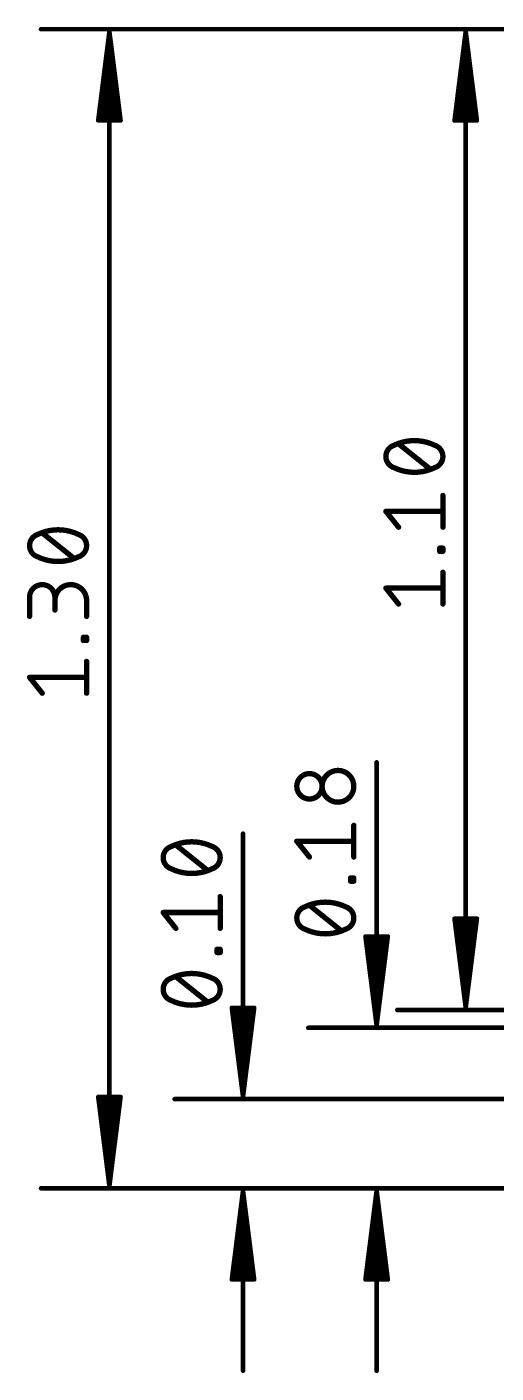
# Model space of a CAD drawing. Extents: x -31.8 to 54.9, y -28.5 to 33.1.
# Drawn here: x -13.78 to -0.4, y -5.27 to 33.09 of the extents above; entities that cross this region are included whole.
import ezdxf

# ---------------------------------------------------------------- set-up
doc = ezdxf.new("R2010")
doc.units = 0
doc.layers.add('47', color=253, linetype='CONTINUOUS')

msp = doc.modelspace()

# ---------------------------------------------------------------- linework, layer by layer
at = {"layer": '47'}
for points, const_width in [([(0, 33.02), (-13.38, 33.02)], 0.13), ([(-11.43, 32.955), (-11.7492, 30.42)], 0.13), ([(-11.43, 32.955), (-11.69, 30.42)], 0.13), ([(-11.43, 32.955), (-11.56, 30.42)], 0.13), ([(-11.43, 32.955), (-11.43, 0.065)], 0.13), ([(-11.1108, 30.42), (-11.43, 32.955)], 0.13), ([(-11.3, 30.42), (-11.43, 32.955)], 0.13), ([(-11.17, 30.42), (-11.43, 32.955)], 0.13), ([(0, 33.02), (-3.22, 33.02)], 0.13), ([(-1.27, 32.955), (-1.5892, 30.42)], 0.13), ([(-1.27, 32.955), (-1.53, 30.42)], 0.13), ([(-1.27, 32.955), (-1.4, 30.42)], 0.13), ([(-1.27, 32.955), (-1.27, 5.145)], 0.13), ([(-0.9508, 30.42), (-1.27, 32.955)], 0.13), ([(-1.14, 30.42), (-1.27, 32.955)], 0.13), ([(-1.01, 30.42), (-1.27, 32.955)], 0.13), ([(-11.7492, 30.42), (-11.1108, 30.42)], 0.13), ([(-1.5892, 30.42), (-0.9508, 30.42)], 0.13), ([(-2.2819, 20.4866), (-3.1851, 21.2091)], 0.1524), ([(-1.9207, 18.8332), (-1.9207, 19.7363)], 0.1524), ([(-3.1851, 18.8332), (-3.5463, 19.2847)], 0.1524), ([(-3.5463, 19.2847), (-1.9207, 19.2847)], 0.1524), ([(-12.4419, 17.9466), (-13.3451, 18.6691)], 0.1524), ([(-2.011, 18.1454), (-2.011, 18.2357)], 0.1524), ([(-2.011, 18.2357), (-1.9207, 18.2357)], 0.1524), ([(-1.9207, 18.1454), (-2.011, 18.1454)], 0.1524), ([(-1.9207, 18.2357), (-1.9207, 18.1454)], 0.1524), ([(-1.9207, 16.6448), (-1.9207, 17.5479)], 0.1524), ([(-13.7063, 16.2932), (-13.7063, 16.835)], 0.1524), ([(-12.9838, 16.835), (-12.9838, 16.4738)], 0.1524), ([(-3.1851, 16.6448), (-3.5463, 17.0964)], 0.1524), ([(-3.5463, 17.0964), (-1.9207, 17.0964)], 0.1524), ([(-12.0807, 16.2932), (-12.0807, 16.7447)], 0.1524), ([(-12.171, 15.6054), (-12.171, 15.6957)], 0.1524), ([(-12.171, 15.6957), (-12.0807, 15.6957)], 0.1524), ([(-12.0807, 15.6957), (-12.0807, 15.6054)], 0.1524), ([(-12.0807, 15.6054), (-12.171, 15.6054)], 0.1524), ([(-12.0807, 14.1048), (-12.0807, 15.0079)], 0.1524), ([(-13.3451, 14.1048), (-13.7063, 14.5564)], 0.1524), ([(-13.7063, 14.5564), (-12.0807, 14.5564)], 0.1524), ([(-3.81, 4.637), (-3.81, 12.1348)], 0.13), ([(-4.4607, 9.4366), (-4.4607, 10.3397)], 0.1524), ([(-7.62, 2.605), (-7.62, 10.1028)], 0.13), ([(-8.6319, 9.058), (-9.5351, 9.7805)], 0.1524), ([(-5.7251, 9.4366), (-6.0863, 9.8881)], 0.1524), ([(-6.0863, 9.8881), (-4.4607, 9.8881)], 0.1524), ([(-4.551, 8.7488), (-4.551, 8.8391)], 0.1524), ([(-4.551, 8.8391), (-4.4607, 8.8391)], 0.1524), ([(-4.4607, 8.7488), (-4.551, 8.7488)], 0.1524), ([(-4.4607, 8.8391), (-4.4607, 8.7488)], 0.1524), ([(-8.2707, 7.4046), (-8.2707, 8.3077)], 0.1524), ([(-4.8219, 7.3385), (-5.7251, 8.061)], 0.1524), ([(-9.5351, 7.4046), (-9.8963, 7.8561)], 0.1524), ([(-9.8963, 7.8561), (-8.2707, 7.8561)], 0.1524), ([(-1.27, 5.145), (-1.5892, 7.68)], 0.13), ([(-1.5892, 7.68), (-0.9508, 7.68)], 0.13), ([(-1.27, 5.145), (-1.53, 7.68)], 0.13), ([(-1.27, 5.145), (-1.4, 7.68)], 0.13), ([(-0.9508, 7.68), (-1.27, 5.145)], 0.13), ([(-1.14, 7.68), (-1.27, 5.145)], 0.13), ([(-1.01, 7.68), (-1.27, 5.145)], 0.13), ([(-3.81, 4.637), (-4.1292, 7.172)], 0.13), ([(-4.1292, 7.172), (-3.4908, 7.172)], 0.13), ([(-3.81, 4.637), (-4.07, 7.172)], 0.13), ([(-3.81, 4.637), (-3.94, 7.172)], 0.13), ([(-3.4908, 7.172), (-3.81, 4.637)], 0.13), ([(-3.68, 7.172), (-3.81, 4.637)], 0.13), ([(-3.55, 7.172), (-3.81, 4.637)], 0.13), ([(-8.361, 6.7168), (-8.361, 6.8071)], 0.1524), ([(-8.361, 6.8071), (-8.2707, 6.8071)], 0.1524), ([(-8.2707, 6.7168), (-8.361, 6.7168)], 0.1524), ([(-8.2707, 6.8071), (-8.2707, 6.7168)], 0.1524), ([(-8.6319, 5.3065), (-9.5351, 6.029)], 0.1524), ([(-7.62, 2.605), (-7.9392, 5.14)], 0.13), ([(-7.9392, 5.14), (-7.3008, 5.14)], 0.13), ([(-7.62, 2.605), (-7.88, 5.14)], 0.13), ([(-7.62, 2.605), (-7.75, 5.14)], 0.13), ([(-7.3008, 5.14), (-7.62, 2.605)], 0.13), ([(-7.49, 5.14), (-7.62, 2.605)], 0.13), ([(-7.36, 5.14), (-7.62, 2.605)], 0.13), ([(0, 5.08), (-3.22, 5.08)], 0.13), ([(0, 4.572), (-5.76, 4.572)], 0.13), ([(-11.43, 0.065), (-11.7492, 2.6)], 0.13), ([(-11.7492, 2.6), (-11.1108, 2.6)], 0.13), ([(-11.43, 0.065), (-11.69, 2.6)], 0.13), ([(-11.43, 0.065), (-11.56, 2.6)], 0.13), ([(-11.1108, 2.6), (-11.43, 0.065)], 0.13), ([(-11.3, 2.6), (-11.43, 0.065)], 0.13), ([(-11.17, 2.6), (-11.43, 0.065)], 0.13), ([(2.54, 2.54), (-9.57, 2.54)], 0.13), ([(0, 0), (-13.38, 0)], 0.13), ([(2.54, 0), (-9.57, 0)], 0.13), ([(-7.62, -0.065), (-7.9392, -2.6)], 0.13), ([(-7.62, -0.065), (-7.88, -2.6)], 0.13), ([(-7.62, -0.065), (-7.75, -2.6)], 0.13), ([(-7.62, -0.065), (-7.62, -5.2)], 0.13), ([(-7.3008, -2.6), (-7.62, -0.065)], 0.13), ([(-7.49, -2.6), (-7.62, -0.065)], 0.13), ([(-7.36, -2.6), (-7.62, -0.065)], 0.13), ([(0, 0), (-5.76, 0)], 0.13), ([(-3.81, -0.065), (-4.1292, -2.6)], 0.13), ([(-3.81, -0.065), (-4.07, -2.6)], 0.13), ([(-3.81, -0.065), (-3.94, -2.6)], 0.13), ([(-3.81, -0.065), (-3.81, -5.2)], 0.13), ([(-3.4908, -2.6), (-3.81, -0.065)], 0.13), ([(-3.68, -2.6), (-3.81, -0.065)], 0.13), ([(-3.55, -2.6), (-3.81, -0.065)], 0.13), ([(-7.9392, -2.6), (-7.3008, -2.6)], 0.13), ([(-4.1292, -2.6), (-3.4908, -2.6)], 0.13)]:
    msp.add_lwpolyline(points, dxfattribs=dict(at, const_width=const_width))
for points, const_width in [([(-13.38, 33.0525, 1), (-13.38, 32.9875)], 0.065), ([(-11.3975, 32.955, 1), (-11.4625, 32.955)], 0.065), ([(-11.3978, 32.9591, 1), (-11.4622, 32.9509)], 0.065), ([(-11.3975, 32.9533, 1), (-11.4625, 32.9567)], 0.065), ([(-11.3975, 32.9567, 1), (-11.4625, 32.9533)], 0.065), ([(-11.3977, 32.9583, 1), (-11.4623, 32.9517)], 0.065), ([(-11.3977, 32.9517, 1), (-11.4623, 32.9583)], 0.065), ([(-11.3978, 32.9509, 1), (-11.4622, 32.9591)], 0.065), ([(-3.22, 33.0525, 1), (-3.22, 32.9875)], 0.065), ([(-1.2375, 32.955, 1), (-1.3025, 32.955)], 0.065), ([(-1.2378, 32.9591, 1), (-1.3022, 32.9509)], 0.065), ([(-1.2375, 32.9533, 1), (-1.3025, 32.9567)], 0.065), ([(-1.2375, 32.9567, 1), (-1.3025, 32.9533)], 0.065), ([(-1.2377, 32.9583, 1), (-1.3023, 32.9517)], 0.065), ([(-1.2377, 32.9517, 1), (-1.3023, 32.9583)], 0.065), ([(-1.2378, 32.9509, 1), (-1.3022, 32.9591)], 0.065), ([(-11.7815, 30.4241, 1), (-11.717, 30.4159)], 0.065), ([(-11.7492, 30.4525, 1), (-11.7492, 30.3875)], 0.065), ([(-11.7223, 30.4233, 1), (-11.6577, 30.4167)], 0.065), ([(-11.5925, 30.4217, 1), (-11.5275, 30.4183)], 0.065), ([(-11.3325, 30.4183, 1), (-11.2675, 30.4217)], 0.065), ([(-11.2023, 30.4167, 1), (-11.1377, 30.4233)], 0.065), ([(-11.143, 30.4159, 1), (-11.0785, 30.4241)], 0.065), ([(-11.1108, 30.3875, 1), (-11.1108, 30.4525)], 0.065), ([(-1.6215, 30.4241, 1), (-1.557, 30.4159)], 0.065), ([(-1.5892, 30.4525, 1), (-1.5892, 30.3875)], 0.065), ([(-1.5623, 30.4233, 1), (-1.4977, 30.4167)], 0.065), ([(-1.4325, 30.4217, 1), (-1.3675, 30.4183)], 0.065), ([(-1.1725, 30.4183, 1), (-1.1075, 30.4217)], 0.065), ([(-1.0423, 30.4167, 1), (-0.9777, 30.4233)], 0.065), ([(-0.983, 30.4159, 1), (-0.9185, 30.4241)], 0.065), ([(-0.9508, 30.3875, 1), (-0.9508, 30.4525)], 0.065), ([(-3.3205, 21.1639, 0.3205), (-3.5463, 20.8479)], 0.1524), ([(-2.7335, 21.2994, 0.1139), (-3.3205, 21.1639)], 0.1524), ([(-3.3372, 21.1982, 1), (-3.3038, 21.1297)], 0.0762), ([(-3.3082, 21.1279, 1), (-3.3329, 21.2)], 0.0762), ([(-3.1613, 21.2389, 1), (-3.2089, 21.1793)], 0.0762), ([(-2.1465, 21.1639, 0.1139), (-2.7335, 21.2994)], 0.1524), ([(-2.7335, 21.3375, 1), (-2.7335, 21.2613)], 0.0762), ([(-2.7335, 21.2613, 1), (-2.7335, 21.3375)], 0.0762), ([(-2.1341, 21.2, 1), (-2.1588, 21.1279)], 0.0762), ([(-1.9207, 20.8479, 0.3205), (-2.1465, 21.1639)], 0.1524), ([(-2.1632, 21.1297, 1), (-2.1298, 21.1982)], 0.0762), ([(-3.5463, 20.8479, 0.3205), (-3.3205, 20.5318)], 0.1524), ([(-3.5082, 20.8479, 1), (-3.5844, 20.8479)], 0.0762), ([(-3.5844, 20.8479, 1), (-3.5082, 20.8479)], 0.0762), ([(-2.1465, 20.5318, 0.3205), (-1.9207, 20.8479)], 0.1524), ([(-1.8826, 20.8479, 1), (-1.9588, 20.8479)], 0.0762), ([(-1.9588, 20.8479, 1), (-1.8826, 20.8479)], 0.0762), ([(-3.3205, 20.5318, 0.1139), (-2.7335, 20.3963)], 0.1524), ([(-3.3038, 20.566, 1), (-3.3372, 20.4975)], 0.0762), ([(-3.3329, 20.4957, 1), (-3.3082, 20.5678)], 0.0762), ([(-2.7335, 20.3963, 0.1139), (-2.1465, 20.5318)], 0.1524), ([(-2.7335, 20.4344, 1), (-2.7335, 20.3582)], 0.0762), ([(-2.7335, 20.3582, 1), (-2.7335, 20.4344)], 0.0762), ([(-2.3057, 20.4569, 1), (-2.2581, 20.5164)], 0.0762), ([(-2.1588, 20.5678, 1), (-2.1341, 20.4957)], 0.0762), ([(-2.1298, 20.4975, 1), (-2.1632, 20.566)], 0.0762), ([(-1.8826, 19.7363, 1), (-1.9588, 19.7363)], 0.0762), ([(-3.5165, 19.3085, 1), (-3.5761, 19.2609)], 0.0762), ([(-3.5463, 19.3228, 1), (-3.5463, 19.2466)], 0.0762), ([(-1.9207, 19.2466, 1), (-1.9207, 19.3228)], 0.0762), ([(-12.8935, 18.7594, 0.1139), (-13.4805, 18.6239)], 0.1524), ([(-12.3065, 18.6239, 0.1139), (-12.8935, 18.7594)], 0.1524), ([(-12.8935, 18.7975, 1), (-12.8935, 18.7213)], 0.0762), ([(-12.8935, 18.7213, 1), (-12.8935, 18.7975)], 0.0762), ([(-3.2148, 18.8094, 1), (-3.1553, 18.857)], 0.0762), ([(-1.9588, 18.8332, 1), (-1.8826, 18.8332)], 0.0762), ([(-13.4805, 18.6239, 0.3205), (-13.7063, 18.3079)], 0.1524), ([(-13.4972, 18.6582, 1), (-13.4638, 18.5897)], 0.0762), ([(-13.4682, 18.5879, 1), (-13.4929, 18.66)], 0.0762), ([(-13.3213, 18.6989, 1), (-13.3689, 18.6393)], 0.0762), ([(-12.2941, 18.66, 1), (-12.3188, 18.5879)], 0.0762), ([(-12.0807, 18.3079, 0.3205), (-12.3065, 18.6239)], 0.1524), ([(-12.3232, 18.5897, 1), (-12.2898, 18.6582)], 0.0762), ([(-13.7063, 18.3079, 0.3205), (-13.4805, 17.9918)], 0.1524), ([(-13.6682, 18.3079, 1), (-13.7444, 18.3079)], 0.0762), ([(-13.7444, 18.3079, 1), (-13.6682, 18.3079)], 0.0762), ([(-13.4805, 17.9918, 0.1139), (-12.8935, 17.8563)], 0.1524), ([(-13.4638, 18.026, 1), (-13.4972, 17.9575)], 0.0762), ([(-13.4929, 17.9557, 1), (-13.4682, 18.0278)], 0.0762), ([(-12.8935, 17.8563, 0.1139), (-12.3065, 17.9918)], 0.1524), ([(-12.3065, 17.9918, 0.3205), (-12.0807, 18.3079)], 0.1524), ([(-12.3188, 18.0278, 1), (-12.2941, 17.9557)], 0.0762), ([(-12.2898, 17.9575, 1), (-12.3232, 18.026)], 0.0762), ([(-12.0426, 18.3079, 1), (-12.1188, 18.3079)], 0.0762), ([(-12.1188, 18.3079, 1), (-12.0426, 18.3079)], 0.0762), ([(-1.9729, 18.2357, 1), (-2.0491, 18.2357)], 0.0762), ([(-2.011, 18.2738, 1), (-2.011, 18.1976)], 0.0762), ([(-2.011, 18.1835, 1), (-2.011, 18.1073)], 0.0762), ([(-2.0491, 18.1454, 1), (-1.9729, 18.1454)], 0.0762), ([(-1.8826, 18.2357, 1), (-1.9588, 18.2357)], 0.0762), ([(-1.9588, 18.1454, 1), (-1.8826, 18.1454)], 0.0762), ([(-1.9207, 18.1976, 1), (-1.9207, 18.2738)], 0.0762), ([(-1.9207, 18.1073, 1), (-1.9207, 18.1835)], 0.0762), ([(-12.8935, 17.8944, 1), (-12.8935, 17.8182)], 0.0762), ([(-12.8935, 17.8182, 1), (-12.8935, 17.8944)], 0.0762), ([(-12.4657, 17.9169, 1), (-12.4181, 17.9764)], 0.0762), ([(-12.9838, 16.835, 1), (-13.7063, 16.835)], 0.1524), ([(-12.0807, 16.7447, 1), (-12.9838, 16.7447)], 0.1524), ([(-1.8826, 17.5479, 1), (-1.9588, 17.5479)], 0.0762), ([(-13.6682, 16.835, 1), (-13.7444, 16.835)], 0.0762), ([(-12.9457, 16.835, 1), (-13.0219, 16.835)], 0.0762), ([(-3.5165, 17.1202, 1), (-3.5761, 17.0726)], 0.0762), ([(-3.5463, 17.1345, 1), (-3.5463, 17.0583)], 0.0762), ([(-1.9207, 17.0583, 1), (-1.9207, 17.1345)], 0.0762), ([(-13.7444, 16.835, 1), (-13.6682, 16.835)], 0.0762), ([(-13.0219, 16.835, 1), (-12.9457, 16.835)], 0.0762), ([(-13.0219, 16.7447, 1), (-12.9457, 16.7447)], 0.0762), ([(-13.0219, 16.4738, 1), (-12.9457, 16.4738)], 0.0762), ([(-12.0426, 16.7447, 1), (-12.1188, 16.7447)], 0.0762), ([(-12.1188, 16.7447, 1), (-12.0426, 16.7447)], 0.0762), ([(-3.2148, 16.621, 1), (-3.1553, 16.6686)], 0.0762), ([(-1.9588, 16.6448, 1), (-1.8826, 16.6448)], 0.0762), ([(-13.7444, 16.2932, 1), (-13.6682, 16.2932)], 0.0762), ([(-12.1188, 16.2932, 1), (-12.0426, 16.2932)], 0.0762), ([(-12.1329, 15.6957, 1), (-12.2091, 15.6957)], 0.0762), ([(-12.171, 15.7338, 1), (-12.171, 15.6576)], 0.0762), ([(-12.0426, 15.6957, 1), (-12.1188, 15.6957)], 0.0762), ([(-12.0807, 15.6576, 1), (-12.0807, 15.7338)], 0.0762), ([(-12.171, 15.6435, 1), (-12.171, 15.5673)], 0.0762), ([(-12.2091, 15.6054, 1), (-12.1329, 15.6054)], 0.0762), ([(-12.1188, 15.6054, 1), (-12.0426, 15.6054)], 0.0762), ([(-12.0807, 15.5673, 1), (-12.0807, 15.6435)], 0.0762), ([(-12.0426, 15.0079, 1), (-12.1188, 15.0079)], 0.0762), ([(-13.6765, 14.5802, 1), (-13.7361, 14.5326)], 0.0762), ([(-13.7063, 14.5945, 1), (-13.7063, 14.5183)], 0.0762), ([(-12.0807, 14.5183, 1), (-12.0807, 14.5945)], 0.0762), ([(-13.3748, 14.081, 1), (-13.3153, 14.1286)], 0.0762), ([(-12.1188, 14.1048, 1), (-12.0426, 14.1048)], 0.0762), ([(-5.7251, 11.8125, 1), (-5.7251, 11.09)], 0.1524), ([(-5.7251, 11.09, 1), (-5.7251, 11.8125)], 0.1524), ([(-5.7251, 11.8506, 1), (-5.7251, 11.7744)], 0.0762), ([(-5.7251, 11.7744, 1), (-5.7251, 11.8506)], 0.0762), ([(-4.9123, 11.9028, 1), (-4.9123, 10.9997)], 0.1524), ([(-4.9123, 10.9997, 1), (-4.9123, 11.9028)], 0.1524), ([(-4.9123, 11.9409, 1), (-4.9123, 11.8647)], 0.0762), ([(-4.9123, 11.8647, 1), (-4.9123, 11.9409)], 0.0762), ([(-3.7775, 12.1348, 1), (-3.8425, 12.1348)], 0.065), ([(-5.7251, 11.1281, 1), (-5.7251, 11.0519)], 0.0762), ([(-5.7251, 11.0519, 1), (-5.7251, 11.1281)], 0.0762), ([(-4.9123, 11.0378, 1), (-4.9123, 10.9616)], 0.0762), ([(-4.9123, 10.9616, 1), (-4.9123, 11.0378)], 0.0762), ([(-4.4226, 10.3397, 1), (-4.4988, 10.3397)], 0.0762), ([(-7.5875, 10.1028, 1), (-7.6525, 10.1028)], 0.065), ([(-9.6705, 9.7353, 0.3205), (-9.8963, 9.4192)], 0.1524), ([(-9.0835, 9.8708, 0.1139), (-9.6705, 9.7353)], 0.1524), ([(-9.6872, 9.7696, 1), (-9.6538, 9.7011)], 0.0762), ([(-9.6582, 9.6993, 1), (-9.6829, 9.7714)], 0.0762), ([(-9.5113, 9.8102, 1), (-9.5589, 9.7507)], 0.0762), ([(-8.4965, 9.7353, 0.1139), (-9.0835, 9.8708)], 0.1524), ([(-9.0835, 9.9089, 1), (-9.0835, 9.8327)], 0.0762), ([(-9.0835, 9.8327, 1), (-9.0835, 9.9089)], 0.0762), ([(-8.4841, 9.7714, 1), (-8.5088, 9.6993)], 0.0762), ([(-8.2707, 9.4192, 0.3205), (-8.4965, 9.7353)], 0.1524), ([(-8.5132, 9.7011, 1), (-8.4798, 9.7696)], 0.0762), ([(-6.0565, 9.9119, 1), (-6.1161, 9.8643)], 0.0762), ([(-6.0863, 9.9262, 1), (-6.0863, 9.85)], 0.0762), ([(-4.4607, 9.85, 1), (-4.4607, 9.9262)], 0.0762), ([(-9.8963, 9.4192, 0.3205), (-9.6705, 9.1032)], 0.1524), ([(-9.8582, 9.4192, 1), (-9.9344, 9.4192)], 0.0762), ([(-9.9344, 9.4192, 1), (-9.8582, 9.4192)], 0.0762), ([(-8.4965, 9.1032, 0.3205), (-8.2707, 9.4192)], 0.1524), ([(-8.2326, 9.4192, 1), (-8.3088, 9.4192)], 0.0762), ([(-8.3088, 9.4192, 1), (-8.2326, 9.4192)], 0.0762), ([(-5.7548, 9.4128, 1), (-5.6953, 9.4604)], 0.0762), ([(-4.4988, 9.4366, 1), (-4.4226, 9.4366)], 0.0762), ([(-9.6705, 9.1032, 0.1139), (-9.0835, 8.9677)], 0.1524), ([(-9.6538, 9.1374, 1), (-9.6872, 9.0689)], 0.0762), ([(-9.6829, 9.0671, 1), (-9.6582, 9.1392)], 0.0762), ([(-9.0835, 8.9677, 0.1139), (-8.4965, 9.1032)], 0.1524), ([(-9.0835, 9.0058, 1), (-9.0835, 8.9296)], 0.0762), ([(-9.0835, 8.9296, 1), (-9.0835, 9.0058)], 0.0762), ([(-8.6557, 9.0282, 1), (-8.6081, 9.0878)], 0.0762), ([(-8.5088, 9.1392, 1), (-8.4841, 9.0671)], 0.0762), ([(-8.4798, 9.0689, 1), (-8.5132, 9.1374)], 0.0762), ([(-4.5129, 8.8391, 1), (-4.5891, 8.8391)], 0.0762), ([(-4.551, 8.8772, 1), (-4.551, 8.801)], 0.0762), ([(-4.551, 8.7869, 1), (-4.551, 8.7107)], 0.0762), ([(-4.4226, 8.8391, 1), (-4.4988, 8.8391)], 0.0762), ([(-4.4607, 8.801, 1), (-4.4607, 8.8772)], 0.0762), ([(-4.4607, 8.7107, 1), (-4.4607, 8.7869)], 0.0762), ([(-4.5891, 8.7488, 1), (-4.5129, 8.7488)], 0.0762), ([(-4.4988, 8.7488, 1), (-4.4226, 8.7488)], 0.0762), ([(-8.2326, 8.3077, 1), (-8.3088, 8.3077)], 0.0762), ([(-5.8605, 8.0158, 0.3205), (-6.0863, 7.6998)], 0.1524), ([(-5.2735, 8.1513, 0.1139), (-5.8605, 8.0158)], 0.1524), ([(-5.8772, 8.0501, 1), (-5.8438, 7.9816)], 0.0762), ([(-5.8482, 7.9798, 1), (-5.8729, 8.0519)], 0.0762), ([(-5.7013, 8.0908, 1), (-5.7489, 8.0312)], 0.0762), ([(-4.6865, 8.0158, 0.1139), (-5.2735, 8.1513)], 0.1524), ([(-5.2735, 8.1894, 1), (-5.2735, 8.1132)], 0.0762), ([(-5.2735, 8.1132, 1), (-5.2735, 8.1894)], 0.0762), ([(-4.6741, 8.0519, 1), (-4.6988, 7.9798)], 0.0762), ([(-4.4607, 7.6998, 0.3205), (-4.6865, 8.0158)], 0.1524), ([(-4.7032, 7.9816, 1), (-4.6698, 8.0501)], 0.0762), ([(-9.8665, 7.8799, 1), (-9.9261, 7.8323)], 0.0762), ([(-9.8963, 7.8942, 1), (-9.8963, 7.818)], 0.0762), ([(-8.2707, 7.818, 1), (-8.2707, 7.8942)], 0.0762), ([(-6.0863, 7.6998, 0.3205), (-5.8605, 7.3837)], 0.1524), ([(-6.0482, 7.6998, 1), (-6.1244, 7.6998)], 0.0762), ([(-6.1244, 7.6998, 1), (-6.0482, 7.6998)], 0.0762), ([(-4.6865, 7.3837, 0.3205), (-4.4607, 7.6998)], 0.1524), ([(-4.4226, 7.6998, 1), (-4.4988, 7.6998)], 0.0762), ([(-4.4988, 7.6998, 1), (-4.4226, 7.6998)], 0.0762), ([(-1.557, 7.6841, 1), (-1.6215, 7.6759)], 0.065), ([(-1.5892, 7.7125, 1), (-1.5892, 7.6475)], 0.065), ([(-1.4977, 7.6833, 1), (-1.5623, 7.6767)], 0.065), ([(-1.3675, 7.6817, 1), (-1.4325, 7.6783)], 0.065), ([(-1.1075, 7.6783, 1), (-1.1725, 7.6817)], 0.065), ([(-0.9777, 7.6767, 1), (-1.0423, 7.6833)], 0.065), ([(-0.9185, 7.6759, 1), (-0.983, 7.6841)], 0.065), ([(-0.9508, 7.6475, 1), (-0.9508, 7.7125)], 0.065), ([(-9.5648, 7.3808, 1), (-9.5053, 7.4284)], 0.0762), ([(-8.3088, 7.4046, 1), (-8.2326, 7.4046)], 0.0762), ([(-5.8605, 7.3837, 0.1139), (-5.2735, 7.2482)], 0.1524), ([(-5.8438, 7.4179, 1), (-5.8772, 7.3494)], 0.0762), ([(-5.8729, 7.3476, 1), (-5.8482, 7.4197)], 0.0762), ([(-5.2735, 7.2482, 0.1139), (-4.6865, 7.3837)], 0.1524), ([(-5.2735, 7.2863, 1), (-5.2735, 7.2101)], 0.0762), ([(-5.2735, 7.2101, 1), (-5.2735, 7.2863)], 0.0762), ([(-4.8457, 7.3088, 1), (-4.7981, 7.3683)], 0.0762), ([(-4.6988, 7.4197, 1), (-4.6741, 7.3476)], 0.0762), ([(-4.6698, 7.3494, 1), (-4.7032, 7.4179)], 0.0762), ([(-4.097, 7.1761, 1), (-4.1615, 7.1679)], 0.065), ([(-4.1292, 7.2045, 1), (-4.1292, 7.1395)], 0.065), ([(-4.0377, 7.1753, 1), (-4.1023, 7.1687)], 0.065), ([(-3.9075, 7.1737, 1), (-3.9725, 7.1703)], 0.065), ([(-3.6475, 7.1703, 1), (-3.7125, 7.1737)], 0.065), ([(-3.5177, 7.1687, 1), (-3.5823, 7.1753)], 0.065), ([(-3.4585, 7.1679, 1), (-3.523, 7.1761)], 0.065), ([(-3.4908, 7.1395, 1), (-3.4908, 7.2045)], 0.065), ([(-8.3229, 6.8071, 1), (-8.3991, 6.8071)], 0.0762), ([(-8.361, 6.8452, 1), (-8.361, 6.769)], 0.0762), ([(-8.361, 6.7549, 1), (-8.361, 6.6787)], 0.0762), ([(-8.3991, 6.7168, 1), (-8.3229, 6.7168)], 0.0762), ([(-8.2326, 6.8071, 1), (-8.3088, 6.8071)], 0.0762), ([(-8.3088, 6.7168, 1), (-8.2326, 6.7168)], 0.0762), ([(-8.2707, 6.769, 1), (-8.2707, 6.8452)], 0.0762), ([(-8.2707, 6.6787, 1), (-8.2707, 6.7549)], 0.0762), ([(-9.0835, 6.1193, 0.1139), (-9.6705, 5.9838)], 0.1524), ([(-8.4965, 5.9838, 0.1139), (-9.0835, 6.1193)], 0.1524), ([(-9.0835, 6.1574, 1), (-9.0835, 6.0812)], 0.0762), ([(-9.0835, 6.0812, 1), (-9.0835, 6.1574)], 0.0762), ([(-9.6705, 5.9838, 0.3205), (-9.8963, 5.6678)], 0.1524), ([(-9.6872, 6.0181, 1), (-9.6538, 5.9496)], 0.0762), ([(-9.6582, 5.9478, 1), (-9.6829, 6.0199)], 0.0762), ([(-9.5113, 6.0588, 1), (-9.5589, 5.9992)], 0.0762), ([(-8.4841, 6.0199, 1), (-8.5088, 5.9478)], 0.0762), ([(-8.2707, 5.6678, 0.3205), (-8.4965, 5.9838)], 0.1524), ([(-8.5132, 5.9496, 1), (-8.4798, 6.0181)], 0.0762), ([(-9.8963, 5.6678, 0.3205), (-9.6705, 5.3517)], 0.1524), ([(-9.8582, 5.6678, 1), (-9.9344, 5.6678)], 0.0762), ([(-9.9344, 5.6678, 1), (-9.8582, 5.6678)], 0.0762), ([(-9.6705, 5.3517, 0.1139), (-9.0835, 5.2162)], 0.1524), ([(-9.6538, 5.3859, 1), (-9.6872, 5.3174)], 0.0762), ([(-9.6829, 5.3156, 1), (-9.6582, 5.3877)], 0.0762), ([(-9.0835, 5.2162, 0.1139), (-8.4965, 5.3517)], 0.1524), ([(-8.6557, 5.2768, 1), (-8.6081, 5.3363)], 0.0762), ([(-8.4965, 5.3517, 0.3205), (-8.2707, 5.6678)], 0.1524), ([(-8.5088, 5.3877, 1), (-8.4841, 5.3156)], 0.0762), ([(-8.4798, 5.3174, 1), (-8.5132, 5.3859)], 0.0762), ([(-8.2326, 5.6678, 1), (-8.3088, 5.6678)], 0.0762), ([(-8.3088, 5.6678, 1), (-8.2326, 5.6678)], 0.0762), ([(-9.0835, 5.2543, 1), (-9.0835, 5.1781)], 0.0762), ([(-9.0835, 5.1781, 1), (-9.0835, 5.2543)], 0.0762), ([(-7.907, 5.1441, 1), (-7.9715, 5.1359)], 0.065), ([(-7.9392, 5.1725, 1), (-7.9392, 5.1075)], 0.065), ([(-7.8477, 5.1433, 1), (-7.9123, 5.1367)], 0.065), ([(-7.7175, 5.1417, 1), (-7.7825, 5.1383)], 0.065), ([(-7.4575, 5.1383, 1), (-7.5225, 5.1417)], 0.065), ([(-7.3277, 5.1367, 1), (-7.3923, 5.1433)], 0.065), ([(-7.2685, 5.1359, 1), (-7.333, 5.1441)], 0.065), ([(-7.3008, 5.1075, 1), (-7.3008, 5.1725)], 0.065), ([(-3.22, 5.1125, 1), (-3.22, 5.0475)], 0.065), ([(-1.3022, 5.1491, 1), (-1.2378, 5.1409)], 0.065), ([(-1.3023, 5.1483, 1), (-1.2377, 5.1417)], 0.065), ([(-1.3025, 5.1433, 1), (-1.2375, 5.1467)], 0.065), ([(-1.3025, 5.1467, 1), (-1.2375, 5.1433)], 0.065), ([(-1.3025, 5.145, 1), (-1.2375, 5.145)], 0.065), ([(-1.3023, 5.1417, 1), (-1.2377, 5.1483)], 0.065), ([(-1.3022, 5.1409, 1), (-1.2378, 5.1491)], 0.065), ([(-5.76, 4.6045, 1), (-5.76, 4.5395)], 0.065), ([(-3.8422, 4.6411, 1), (-3.7778, 4.6329)], 0.065), ([(-3.8423, 4.6403, 1), (-3.7777, 4.6337)], 0.065), ([(-3.8425, 4.6353, 1), (-3.7775, 4.6387)], 0.065), ([(-3.8425, 4.6387, 1), (-3.7775, 4.6353)], 0.065), ([(-3.8425, 4.637, 1), (-3.7775, 4.637)], 0.065), ([(-3.8423, 4.6337, 1), (-3.7777, 4.6403)], 0.065), ([(-3.8422, 4.6329, 1), (-3.7778, 4.6411)], 0.065), ([(-11.717, 2.6041, 1), (-11.7815, 2.5959)], 0.065), ([(-11.7492, 2.6325, 1), (-11.7492, 2.5675)], 0.065), ([(-11.6577, 2.6033, 1), (-11.7223, 2.5967)], 0.065), ([(-11.5275, 2.6017, 1), (-11.5925, 2.5983)], 0.065), ([(-11.2675, 2.5983, 1), (-11.3325, 2.6017)], 0.065), ([(-11.1377, 2.5967, 1), (-11.2023, 2.6033)], 0.065), ([(-11.0785, 2.5959, 1), (-11.143, 2.6041)], 0.065), ([(-11.1108, 2.5675, 1), (-11.1108, 2.6325)], 0.065), ([(-9.57, 2.5725, 1), (-9.57, 2.5075)], 0.065), ([(-7.6522, 2.6091, 1), (-7.5878, 2.6009)], 0.065), ([(-7.6523, 2.6083, 1), (-7.5877, 2.6017)], 0.065), ([(-7.6525, 2.6033, 1), (-7.5875, 2.6067)], 0.065), ([(-7.6525, 2.6067, 1), (-7.5875, 2.6033)], 0.065), ([(-7.6525, 2.605, 1), (-7.5875, 2.605)], 0.065), ([(-7.6523, 2.6017, 1), (-7.5877, 2.6083)], 0.065), ([(-7.6522, 2.6009, 1), (-7.5878, 2.6091)], 0.065), ([(-13.38, 0.0325, 1), (-13.38, -0.0325)], 0.065), ([(-11.4622, 0.0691, 1), (-11.3978, 0.0609)], 0.065), ([(-11.4623, 0.0683, 1), (-11.3977, 0.0617)], 0.065), ([(-11.4625, 0.0633, 1), (-11.3975, 0.0667)], 0.065), ([(-11.4625, 0.0667, 1), (-11.3975, 0.0633)], 0.065), ([(-11.4625, 0.065, 1), (-11.3975, 0.065)], 0.065), ([(-11.4623, 0.0617, 1), (-11.3977, 0.0683)], 0.065), ([(-11.4622, 0.0609, 1), (-11.3978, 0.0691)], 0.065), ([(-9.57, 0.0325, 1), (-9.57, -0.0325)], 0.065), ([(-7.5875, -0.0667, 1), (-7.6525, -0.0633)], 0.065), ([(-7.5875, -0.0633, 1), (-7.6525, -0.0667)], 0.065), ([(-5.76, 0.0325, 1), (-5.76, -0.0325)], 0.065), ([(-3.7775, -0.0667, 1), (-3.8425, -0.0633)], 0.065), ([(-3.7775, -0.0633, 1), (-3.8425, -0.0667)], 0.065), ([(-7.5875, -0.065, 1), (-7.6525, -0.065)], 0.065), ([(-7.5878, -0.0609, 1), (-7.6522, -0.0691)], 0.065), ([(-7.5877, -0.0617, 1), (-7.6523, -0.0683)], 0.065), ([(-7.5877, -0.0683, 1), (-7.6523, -0.0617)], 0.065), ([(-7.5878, -0.0691, 1), (-7.6522, -0.0609)], 0.065), ([(-3.7775, -0.065, 1), (-3.8425, -0.065)], 0.065), ([(-3.7778, -0.0609, 1), (-3.8422, -0.0691)], 0.065), ([(-3.7777, -0.0617, 1), (-3.8423, -0.0683)], 0.065), ([(-3.7777, -0.0683, 1), (-3.8423, -0.0617)], 0.065), ([(-3.7778, -0.0691, 1), (-3.8422, -0.0609)], 0.065), ([(-7.9715, -2.5959, 1), (-7.907, -2.6041)], 0.065), ([(-7.9392, -2.5675, 1), (-7.9392, -2.6325)], 0.065), ([(-7.9123, -2.5967, 1), (-7.8477, -2.6033)], 0.065), ([(-7.7825, -2.5983, 1), (-7.7175, -2.6017)], 0.065), ([(-7.5225, -2.6017, 1), (-7.4575, -2.5983)], 0.065), ([(-7.3923, -2.6033, 1), (-7.3277, -2.5967)], 0.065), ([(-7.333, -2.6041, 1), (-7.2685, -2.5959)], 0.065), ([(-7.3008, -2.6325, 1), (-7.3008, -2.5675)], 0.065), ([(-4.1615, -2.5959, 1), (-4.097, -2.6041)], 0.065), ([(-4.1292, -2.5675, 1), (-4.1292, -2.6325)], 0.065), ([(-4.1023, -2.5967, 1), (-4.0377, -2.6033)], 0.065), ([(-3.9725, -2.5983, 1), (-3.9075, -2.6017)], 0.065), ([(-3.7125, -2.6017, 1), (-3.6475, -2.5983)], 0.065), ([(-3.5823, -2.6033, 1), (-3.5177, -2.5967)], 0.065), ([(-3.523, -2.6041, 1), (-3.4585, -2.5959)], 0.065), ([(-3.4908, -2.6325, 1), (-3.4908, -2.5675)], 0.065), ([(-7.6525, -5.2, 1), (-7.5875, -5.2)], 0.065), ([(-3.8425, -5.2, 1), (-3.7775, -5.2)], 0.065)]:
    msp.add_lwpolyline(points, format="xyb", dxfattribs=dict(at, const_width=const_width))

doc.saveas('drawing.dxf')
